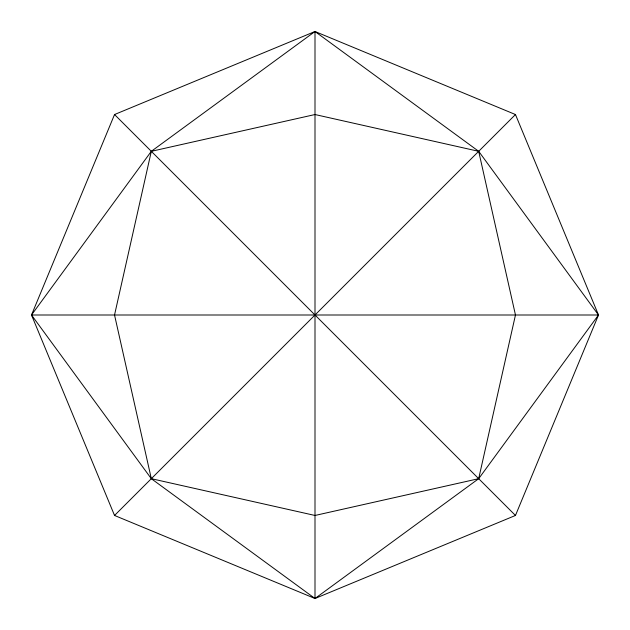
<?xml version="1.0" encoding="UTF-8"?>
<svg xmlns="http://www.w3.org/2000/svg" width="630" height="630" viewBox="0 0 630 630"><rect width="100%" height="100%" fill="white"/><g stroke="black" fill="none" stroke-linecap="round" stroke-linejoin="round"><path stroke-width="0.94" d="M31.5 315L114.534 114.534L315 31.5L515.466 114.534L598.5 315L515.466 515.466L315 598.5L114.534 515.466L31.5 315L151.318 151.318L315 31.5L478.682 151.318L598.5 315L478.682 478.682L315 598.5L151.318 478.682L31.5 315L598.5 315M114.534 515.466L515.466 114.534M114.534 114.534L515.466 515.466M315 31.5L315 598.5M151.318 151.318L114.534 315L151.318 478.682L315 515.466L478.682 478.682L515.466 315L478.682 151.318L315 114.534L151.318 151.318"/></g></svg>
